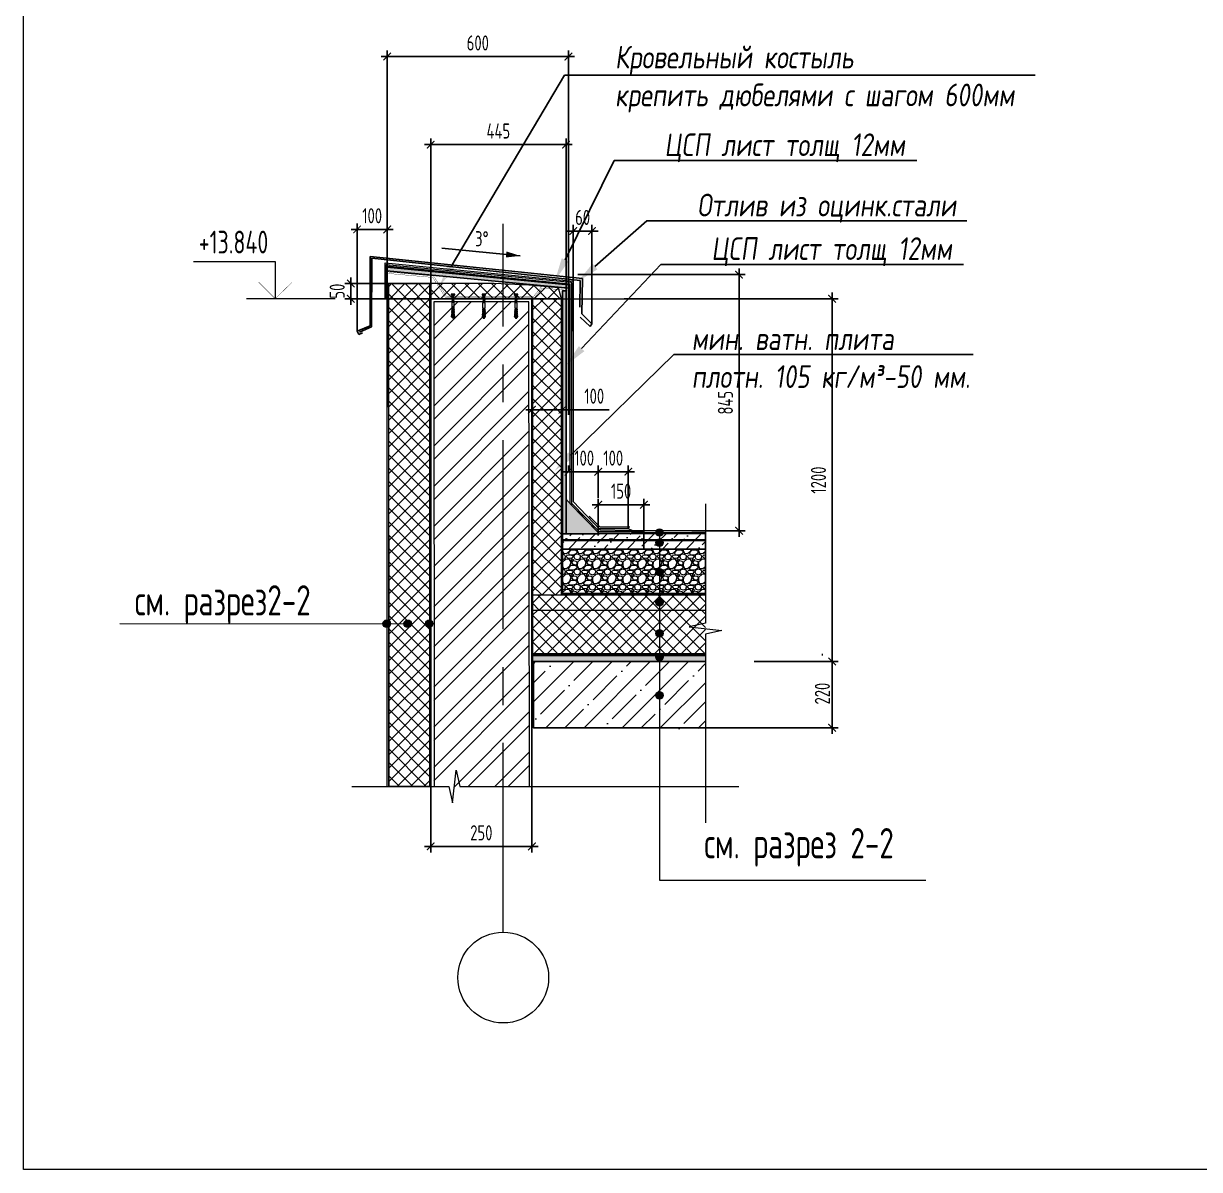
# Model space of a CAD drawing. Header units: millimetres. Extents: x -314343 to 682031, y 21428 to 98936.
# Drawn here: x 426322 to 430206, y 57636 to 61421 of the extents above; entities that cross this region are included whole.
import ezdxf
from ezdxf import colors
from ezdxf.entities.mleader import LeaderData, LeaderLine
from ezdxf.math import Vec2, Vec3

# ---------------------------------------------------------------- set-up
doc = ezdxf.new("R2010")
doc.units = ezdxf.units.MM
doc.header["$MEASUREMENT"] = 0
doc.header["$PDMODE"] = 3
doc.header["$PDSIZE"] = -4
doc.linetypes.add('CENTER', pattern=[2, 1.25, -0.25, 0.25, -0.25])
doc.linetypes.add('штриховая 50', pattern=[1, 0.5, -0.5])
doc.layers.get('0').update_dxf_attribs({"color": 250, "lineweight": 9})
doc.layers.get('Defpoints').update_dxf_attribs({"color": 6})
for name, color, linetype, lineweight in [('0.35', 30, 'Continuous', 30), ('_0', 250, 'Continuous', 9), ('_Выноска', 7, 'Continuous', 15), ('TN-ГИДРОИЗОЛЯЦИЯ БИТУМАЯ нижняя', 173, 'Continuous', 15), ('АР_Навесной фасад', 147, 'Continuous', 5), ('АР_Оси', 195, 'Continuous', 9), ('АР_Перегородки_кирпич_Штрих', 244, 'Continuous', 5), ('АР_Тонкие', 250, 'Continuous', 5), ('АР_Утеплитель', 250, 'Continuous', 9), ('Крепеж', 251, 'Continuous', 15), ('Маркировка потолков', 7, 'Continuous', 9)]:
    doc.layers.add(name, color=color, linetype=linetype, lineweight=lineweight)
doc.layers.add('PDF _0', color=7, linetype='Continuous')
doc.styles.add('ISOCPEUR', font='isocpeur.ttf', dxfattribs={"width": 0.7})
doc.styles.add('Архитект', font='isocpeur.ttf', dxfattribs={"width": 0.8, "oblique": 8})
doc.dimstyles.new('R_50', dxfattribs={"dimtxt": 140, "dimasz": 30, "dimexe": 20, "dimexo": 0, "dimgap": 20, "dimtad": 1, "dimdec": 0, "dimrnd": 5, "dimzin": 0, "dimdsep": 46, "dimtxsty": 'ISOCPEUR', "dimblk": 'ARCHTICK', "dimcen": 50, "dimdle": 20, "dimclrd": 256, "dimclre": 256, "dimclrt": 256, "dimadec": 0, "dimazin": 0, "dimtfac": 2, "dimtdec": 0, "dimtofl": 0, "dimtmove": 1, "dimatfit": 3, "dimfxl": 1, "dimtvp": 3, "dimtolj": 1, "dimtzin": 0, "dimarcsym": 0})
pattern_1 = [(37.50002035, (0, 0), (-0.125988085, 3.853647493), [0, -3.04, 0, -3.4, 0, -3.25]), (7.5000203, (0, 0), (3.539551406, 5.64429339), [0, -1.64, 0, -2.74, 0, -1.05]), (327.50002035, (-2.46, -9e-07), (6.22828372, 0.01132032), [0, -1, 0, -3.6, 0, -4.7]), (317.5000203, (-2.46, -9e-07), (6.012252586, 1.755353265), [0, -0.5, 0, -2.36, 0, -2.7])]

# ---------------------------------------------------------------- blocks, each defined once
blk = doc.blocks.new('*U294')
blk.add_lwpolyline([(0, -14.46), (0, -1), (2.25, -0.5), (-2.25, 0), (0, 0.5), (0, 39.26)])
blk = doc.blocks.new('*U252')
blk.add_lwpolyline([(0, -17.58), (0, -1), (2.25, -0.5), (-2.25, 0), (0, 0.5), (0, 26.72)])
blk = doc.blocks.new('_ArchTick')
at = {"color": 0, "linetype": 'ByBlock', "const_width": 0.15}
blk.add_lwpolyline([(-0.5, -0.5), (0.5, 0.5)], dxfattribs=at)
blk = doc.blocks.new('*D290')
at = {"layer": '_0', "lineweight": -2, "ltscale": 500, "transparency": 16777216}
for p, q in [((428734.9, 59314), (429012.2, 59314)), ((428992.2, 59334), (428992.2, 59075.2)), ((428548.1, 59095.2), (429012.2, 59095.2))]:
    blk.add_line(p, q, dxfattribs=at)
at = {"layer": 'Defpoints', "color": 0, "ltscale": 500, "transparency": 16777216}
for p in [(428734.9, 59314), (428548.1, 59095.2), (428992.2, 59095.2)]:
    blk.add_point(p, dxfattribs=at)
at = {"layer": '_0', "lineweight": -2, "ltscale": 500, "transparency": 16777216, "xscale": 25, "yscale": 25, "zscale": 25}
for p, rotation in [((428992.2, 59314), 90), ((428992.2, 59095.2), 270)]:
    blk.add_blockref('_ArchTick', p, dxfattribs=dict(at, rotation=rotation))
at = {"layer": '_0', "ltscale": 500, "transparency": 16777216, "insert": (428960.2, 59208), "char_height": 50, "attachment_point": 5, "rotation": 90, "style": 'ISOCPEUR'}
blk.add_mtext('\\A1;220', dxfattribs=at)
blk = doc.blocks.new('*D291')
at = {"layer": '_0', "lineweight": -2, "ltscale": 500, "transparency": 16777216}
for p, q in [((428152.9, 60591.7), (428704.9, 60591.7)), ((428684.9, 59725.6), (428684.9, 60611.7)), ((428528.7, 59745.6), (428704.9, 59745.6))]:
    blk.add_line(p, q, dxfattribs=at)
at = {"layer": 'Defpoints', "color": 0, "ltscale": 500, "transparency": 16777216}
for p in [(428152.9, 60591.7), (428684.9, 60591.7), (428528.7, 59745.6)]:
    blk.add_point(p, dxfattribs=at)
at = {"layer": '_0', "lineweight": -2, "ltscale": 500, "transparency": 16777216, "xscale": 25, "yscale": 25, "zscale": 25}
for p, rotation in [((428684.9, 60591.7), 90), ((428684.9, 59745.6), 270)]:
    blk.add_blockref('_ArchTick', p, dxfattribs=dict(at, rotation=rotation))
at = {"layer": '_0', "ltscale": 500, "transparency": 16777216, "insert": (428639.9, 60168.7), "char_height": 50, "attachment_point": 5, "rotation": 90, "style": 'ISOCPEUR'}
blk.add_mtext('\\A1;845', dxfattribs=at)
blk = doc.blocks.new('*D292')
at = {"layer": '_0', "lineweight": -2, "ltscale": 500, "transparency": 16777216}
for p, q in [((428000.9, 60075.5), (428000.9, 60165.3)), ((428101.4, 60068.3), (428101.4, 60165.3)), ((427980.9, 60145.3), (428121.4, 60145.3)), ((428256.4, 60145.3), (428101.4, 60145.3))]:
    blk.add_line(p, q, dxfattribs=at)
at = {"layer": 'Defpoints', "color": 0, "ltscale": 500, "transparency": 16777216}
for p in [(428101.4, 60145.3), (428000.9, 60075.5), (428101.4, 60068.3)]:
    blk.add_point(p, dxfattribs=at)
at = {"layer": '_0', "lineweight": -2, "ltscale": 500, "transparency": 16777216, "xscale": 25, "yscale": 25, "zscale": 25, "rotation": 180}
blk.add_blockref('_ArchTick', (428000.9, 60145.3), dxfattribs=at)
at = {"layer": '_0', "lineweight": -2, "ltscale": 500, "transparency": 16777216, "xscale": 25, "yscale": 25, "zscale": 25}
blk.add_blockref('_ArchTick', (428101.4, 60145.3), dxfattribs=at)
at = {"layer": '_0', "ltscale": 500, "transparency": 16777216, "insert": (428206.6, 60190.3), "char_height": 50, "attachment_point": 5, "style": 'ISOCPEUR'}
blk.add_mtext('\\A1;100', dxfattribs=at)
blk = doc.blocks.new('*D293')
at = {"layer": '_0', "lineweight": -2, "ltscale": 500, "transparency": 16777216}
for p, q in [((428992.2, 59294), (428992.2, 60532.1)), ((428305.6, 60512.1), (429012.2, 60512.1)), ((428886.8, 59314), (429012.2, 59314))]:
    blk.add_line(p, q, dxfattribs=at)
at = {"layer": 'Defpoints', "color": 0, "ltscale": 500, "transparency": 16777216}
for p in [(428305.6, 60512.1), (428992.2, 60512.1), (428886.8, 59314)]:
    blk.add_point(p, dxfattribs=at)
at = {"layer": '_0', "lineweight": -2, "ltscale": 500, "transparency": 16777216, "xscale": 25, "yscale": 25, "zscale": 25}
for p, rotation in [((428992.2, 60512.1), 90), ((428992.2, 59314), 270)]:
    blk.add_blockref('_ArchTick', p, dxfattribs=dict(at, rotation=rotation))
at = {"layer": '_0', "ltscale": 500, "transparency": 16777216, "insert": (428947.2, 59913.1), "char_height": 50, "attachment_point": 5, "rotation": 90, "style": 'ISOCPEUR'}
blk.add_mtext('\\A1;1200', dxfattribs=at)
blk = doc.blocks.new('*D295')
at = {"layer": '_0', "lineweight": -2, "ltscale": 500, "transparency": 16777216}
for p, q in [((427666.4, 58900.1), (427666.4, 58683.3)), ((428000.9, 58900.1), (428000.9, 58683.3)), ((428020.9, 58703.3), (427646.4, 58703.3))]:
    blk.add_line(p, q, dxfattribs=at)
at = {"layer": 'Defpoints', "color": 0, "ltscale": 500, "transparency": 16777216}
for p in [(427666.4, 58900.1), (428000.9, 58900.1), (427666.4, 58703.3)]:
    blk.add_point(p, dxfattribs=at)
at = {"layer": '_0', "lineweight": -2, "ltscale": 500, "transparency": 16777216, "xscale": 25, "yscale": 25, "zscale": 25, "rotation": 180}
blk.add_blockref('_ArchTick', (427666.4, 58703.3), dxfattribs=at)
at = {"layer": '_0', "lineweight": -2, "ltscale": 500, "transparency": 16777216, "xscale": 25, "yscale": 25, "zscale": 25}
blk.add_blockref('_ArchTick', (428000.9, 58703.3), dxfattribs=at)
at = {"layer": '_0', "ltscale": 500, "transparency": 16777216, "insert": (427833.7, 58748.3), "char_height": 50, "attachment_point": 5, "style": 'ISOCPEUR'}
blk.add_mtext('\\A1;250  ', dxfattribs=at)
blk = doc.blocks.new('Дюбель')
at = {"layer": 'Крепеж'}
for points in [[(-48.1, 2.8), (-49, 2.8), (-50.4, 2.1), (-50.4, -2.1), (-49, -2.8), (-48.1, -2.8)], [(-17.5, 4.2), (-18.3, 2.8), (-21.1, 3), (-21, 4.4), (-23.1, 4.5), (-23.9, 3.1), (-26.7, 3.3), (-26.6, 4.7), (-28.7, 4.8), (-29.5, 3.4), (-32.3, 3.6), (-32.2, 5), (-34.3, 5.1), (-35, 3.7), (-37.8, 3.9), (-37.8, 5.3), (-39.9, 5.4), (-40.6, 4), (-43.4, 4.2), (-43.4, 5.6), (-45.5, 5.7), (-48, 4.4), (-48.1, 1.6), (-17.6, 0), (-48.1, -1.6), (-48, -4.4), (-45.5, -5.7), (-43.4, -5.6), (-43.4, -4.2), (-40.6, -4), (-39.9, -5.4), (-37.8, -5.3), (-37.8, -3.9), (-35, -3.7), (-34.3, -5.1), (-32.2, -5), (-32.3, -3.6), (-29.5, -3.4), (-28.7, -4.8), (-26.6, -4.7), (-26.7, -3.3), (-23.9, -3.1), (-23.1, -4.5), (-21, -4.4), (-21.1, -3), (-18.3, -2.8), (-17.5, -4.2)], [(0, -4.2), (0, 4.2), (-17.5, 4.2), (-17.5, -4.2), (0, -4.2)]]:
    blk.add_lwpolyline(points, dxfattribs=at)
blk = doc.blocks.new('A$C2a593a76')
at = {"layer": 'Крепеж'}
blk.add_lwpolyline([(8.5, 50.4), (8.5, 74.5), (10.5, 75.3, 0.300062), (11.4, 76.7), (11.4, 78.3), (6.4, 78.3), (6.4, 76.3), (5, 76.3), (5, 78.3), (0, 78.3), (0, 76.7, 0.300062), (0.9, 75.3), (2.9, 74.5), (2.9, 50.4)], format="xyb", dxfattribs=at)
for points in [[(2.9, 56.5), (9.6, 59.3), (8.5, 60.7), (1.8, 57.9)], [(2.9, 53.8), (9.6, 56.6), (8.5, 58), (1.8, 55.2)], [(2.9, 51.1), (9.6, 53.9), (8.5, 55.3), (1.8, 52.5)]]:
    blk.add_lwpolyline(points, close=True, dxfattribs=at)
blk.add_lwpolyline([(7.6, 50.4), (9.6, 51.2), (8.5, 52.6), (3.1, 50.4)], dxfattribs=at)
at = {"layer": 'Крепеж', "rotation": 90}
blk.add_blockref('Дюбель', (5.7, 50.4), dxfattribs=at)
blk = doc.blocks.new('*D297')
at = {"layer": '_0', "lineweight": -2, "ltscale": 500, "transparency": 16777216}
for p, q in [((428101.4, 59940.8), (428239.8, 59940.8)), ((428121.4, 59940.8), (428121.4, 59960.8)), ((428219.8, 59863.8), (428219.8, 59960.8))]:
    blk.add_line(p, q, dxfattribs=at)
at = {"layer": 'Defpoints', "color": 0, "ltscale": 500, "transparency": 16777216}
for p in [(428121.4, 59940.8), (428219.8, 59940.8), (428219.8, 59863.8)]:
    blk.add_point(p, dxfattribs=at)
at = {"layer": '_0', "lineweight": -2, "ltscale": 500, "transparency": 16777216, "xscale": 25, "yscale": 25, "zscale": 25, "rotation": 180}
blk.add_blockref('_ArchTick', (428121.4, 59940.8), dxfattribs=at)
at = {"layer": '_0', "lineweight": -2, "ltscale": 500, "transparency": 16777216, "xscale": 25, "yscale": 25, "zscale": 25}
blk.add_blockref('_ArchTick', (428219.8, 59940.8), dxfattribs=at)
at = {"layer": '_0', "ltscale": 500, "transparency": 16777216, "insert": (428173.4, 59985.8), "char_height": 50, "attachment_point": 5, "style": 'ISOCPEUR'}
blk.add_mtext('\\A1;100', dxfattribs=at)
blk = doc.blocks.new('*D298')
at = {"layer": '_0', "lineweight": -2, "ltscale": 500, "transparency": 16777216}
for p, q in [((428199.8, 59940.8), (428339.1, 59940.8)), ((428219.8, 59855), (428219.8, 59960.8)), ((428319.1, 59753.2), (428319.1, 59960.8))]:
    blk.add_line(p, q, dxfattribs=at)
at = {"layer": 'Defpoints', "color": 0, "ltscale": 500, "transparency": 16777216}
for p in [(428319.1, 59940.8), (428219.8, 59855), (428319.1, 59753.2)]:
    blk.add_point(p, dxfattribs=at)
at = {"layer": '_0', "lineweight": -2, "ltscale": 500, "transparency": 16777216, "xscale": 25, "yscale": 25, "zscale": 25, "rotation": 180}
blk.add_blockref('_ArchTick', (428219.8, 59940.8), dxfattribs=at)
at = {"layer": '_0', "lineweight": -2, "ltscale": 500, "transparency": 16777216, "xscale": 25, "yscale": 25, "zscale": 25}
blk.add_blockref('_ArchTick', (428319.1, 59940.8), dxfattribs=at)
at = {"layer": '_0', "ltscale": 500, "transparency": 16777216, "insert": (428269.4, 59985.8), "char_height": 50, "attachment_point": 5, "style": 'ISOCPEUR'}
blk.add_mtext('\\A1;100', dxfattribs=at)
blk = doc.blocks.new('*D299')
at = {"layer": '_0', "lineweight": -2, "ltscale": 500, "transparency": 16777216}
for p, q in [((428200.1, 59831.6), (428390.6, 59831.6)), ((428220.1, 59730.2), (428220.1, 59851.6)), ((428370.6, 59682.5), (428370.6, 59851.6))]:
    blk.add_line(p, q, dxfattribs=at)
at = {"layer": 'Defpoints', "color": 0, "ltscale": 500, "transparency": 16777216}
for p in [(428370.6, 59831.6), (428220.1, 59730.2), (428370.6, 59682.5)]:
    blk.add_point(p, dxfattribs=at)
at = {"layer": '_0', "lineweight": -2, "ltscale": 500, "transparency": 16777216, "xscale": 25, "yscale": 25, "zscale": 25, "rotation": 180}
blk.add_blockref('_ArchTick', (428220.1, 59831.6), dxfattribs=at)
at = {"layer": '_0', "lineweight": -2, "ltscale": 500, "transparency": 16777216, "xscale": 25, "yscale": 25, "zscale": 25}
blk.add_blockref('_ArchTick', (428370.6, 59831.6), dxfattribs=at)
at = {"layer": '_0', "ltscale": 500, "transparency": 16777216, "insert": (428295.4, 59876.6), "char_height": 50, "attachment_point": 5, "style": 'ISOCPEUR'}
blk.add_mtext('\\A1;150', dxfattribs=at)
blk = doc.blocks.new('*D310')
at = {"layer": '_0', "lineweight": -2, "ltscale": 500, "transparency": 16777216}
for p, q in [((427522.8, 60154.3), (427522.8, 61331.7)), ((428121.4, 60128.2), (428121.4, 61331.7)), ((427502.8, 61311.7), (428141.4, 61311.7))]:
    blk.add_line(p, q, dxfattribs=at)
at = {"layer": 'Defpoints', "color": 0, "ltscale": 500, "transparency": 16777216}
for p in [(428121.4, 61311.7), (427522.8, 60154.3), (428121.4, 60128.2)]:
    blk.add_point(p, dxfattribs=at)
at = {"layer": '_0', "lineweight": -2, "ltscale": 500, "transparency": 16777216, "xscale": 25, "yscale": 25, "zscale": 25, "rotation": 180}
blk.add_blockref('_ArchTick', (427522.8, 61311.7), dxfattribs=at)
at = {"layer": '_0', "lineweight": -2, "ltscale": 500, "transparency": 16777216, "xscale": 25, "yscale": 25, "zscale": 25}
blk.add_blockref('_ArchTick', (428121.4, 61311.7), dxfattribs=at)
at = {"layer": '_0', "ltscale": 500, "transparency": 16777216, "insert": (427822.1, 61356.7), "char_height": 50, "attachment_point": 5, "style": 'ISOCPEUR'}
blk.add_mtext('\\A1;600', dxfattribs=at)
blk = doc.blocks.new('*D311')
at = {"layer": '_0', "lineweight": -2, "ltscale": 500, "transparency": 16777216}
for p, q in [((427646.4, 61021), (428133.4, 61021)), ((427666.4, 60512.1), (427666.4, 61041)), ((428113.4, 60537.9), (428113.4, 61041))]:
    blk.add_line(p, q, dxfattribs=at)
at = {"layer": 'Defpoints', "color": 0, "ltscale": 500, "transparency": 16777216}
for p in [(428113.4, 61021), (428113.4, 60537.9), (427666.4, 60512.1)]:
    blk.add_point(p, dxfattribs=at)
at = {"layer": '_0', "lineweight": -2, "ltscale": 500, "transparency": 16777216, "xscale": 25, "yscale": 25, "zscale": 25, "rotation": 180}
blk.add_blockref('_ArchTick', (427666.4, 61021), dxfattribs=at)
at = {"layer": '_0', "lineweight": -2, "ltscale": 500, "transparency": 16777216, "xscale": 25, "yscale": 25, "zscale": 25}
blk.add_blockref('_ArchTick', (428113.4, 61021), dxfattribs=at)
at = {"layer": '_0', "ltscale": 500, "transparency": 16777216, "insert": (427889.9, 61066), "char_height": 50, "attachment_point": 5, "style": 'ISOCPEUR'}
blk.add_mtext('\\A1;445', dxfattribs=at)
blk = doc.blocks.new('*D314')
at = {"layer": '_0', "lineweight": -2, "ltscale": 500, "transparency": 16777216}
for p, q in [((427669.9, 60562.1), (427382.6, 60562.1)), ((427402.6, 60582.1), (427402.6, 60492.1)), ((427666.4, 60512.1), (427382.6, 60512.1))]:
    blk.add_line(p, q, dxfattribs=at)
at = {"layer": 'Defpoints', "color": 0, "ltscale": 500, "transparency": 16777216}
for p in [(427669.9, 60562.1), (427402.6, 60512.1), (427666.4, 60512.1)]:
    blk.add_point(p, dxfattribs=at)
at = {"layer": '_0', "lineweight": -2, "ltscale": 500, "transparency": 16777216, "xscale": 25, "yscale": 25, "zscale": 25}
for p, rotation in [((427402.6, 60562.1), 90), ((427402.6, 60512.1), 270)]:
    blk.add_blockref('_ArchTick', p, dxfattribs=dict(at, rotation=rotation))
at = {"layer": '_0', "ltscale": 500, "transparency": 16777216, "insert": (427357.6, 60537.1), "char_height": 50, "attachment_point": 5, "rotation": 90, "style": 'ISOCPEUR'}
blk.add_mtext('\\A1;50', dxfattribs=at)
blk = doc.blocks.new('*D359')
at = {"layer": '_0', "lineweight": -2, "ltscale": 500, "transparency": 16777216}
for p, q in [((427423.4, 60404.5), (427423.4, 60761)), ((427522.8, 60483.2), (427522.8, 60761)), ((427403.4, 60741), (427542.8, 60741))]:
    blk.add_line(p, q, dxfattribs=at)
at = {"layer": 'Defpoints', "color": 0, "ltscale": 500, "transparency": 16777216}
for p in [(427522.8, 60741), (427522.8, 60483.2), (427423.4, 60404.5)]:
    blk.add_point(p, dxfattribs=at)
at = {"layer": '_0', "lineweight": -2, "ltscale": 500, "transparency": 16777216, "xscale": 25, "yscale": 25, "zscale": 25, "rotation": 180}
blk.add_blockref('_ArchTick', (427423.4, 60741), dxfattribs=at)
at = {"layer": '_0', "lineweight": -2, "ltscale": 500, "transparency": 16777216, "xscale": 25, "yscale": 25, "zscale": 25}
blk.add_blockref('_ArchTick', (427522.8, 60741), dxfattribs=at)
at = {"layer": '_0', "ltscale": 500, "transparency": 16777216, "insert": (427473.1, 60786), "char_height": 50, "attachment_point": 5, "style": 'ISOCPEUR'}
blk.add_mtext('\\A1;100', dxfattribs=at)
blk = doc.blocks.new('*D360')
at = {"layer": '_0', "lineweight": -2, "ltscale": 500, "transparency": 16777216}
for p, q in [((428137.5, 60404.5), (428137.5, 60755.6)), ((428199.2, 60429.4), (428199.2, 60755.6)), ((428117.5, 60735.6), (428219.2, 60735.6))]:
    blk.add_line(p, q, dxfattribs=at)
at = {"layer": 'Defpoints', "color": 0, "ltscale": 500, "transparency": 16777216}
for p in [(428199.2, 60735.6), (428137.5, 60404.5), (428199.2, 60429.4)]:
    blk.add_point(p, dxfattribs=at)
at = {"layer": '_0', "lineweight": -2, "ltscale": 500, "transparency": 16777216, "xscale": 25, "yscale": 25, "zscale": 25, "rotation": 180}
blk.add_blockref('_ArchTick', (428137.5, 60735.6), dxfattribs=at)
at = {"layer": '_0', "lineweight": -2, "ltscale": 500, "transparency": 16777216, "xscale": 25, "yscale": 25, "zscale": 25}
blk.add_blockref('_ArchTick', (428199.2, 60735.6), dxfattribs=at)
at = {"layer": '_0', "ltscale": 500, "transparency": 16777216, "insert": (428168.3, 60780.6), "char_height": 50, "attachment_point": 5, "style": 'ISOCPEUR'}
blk.add_mtext('\\A1;60', dxfattribs=at)

msp = doc.modelspace()

# ---------------------------------------------------------------- hatches: boundary and pattern name
at = {"lineweight": 9, "transparency": 33554559}
h = msp.add_hatch(dxfattribs=at)
h.set_pattern_fill('AR-SAND', color=256, scale=2, angle=83.526)
h.set_pattern_definition([(121.0260016, (0, 0), (-3.843278608, 0.30932433), [0, -3.04, 0, -3.4, 0, -3.25]), (91.0260016, (0, 0), (-5.209206386, 4.15338908), [0, -1.64, 0, -2.74, 0, -1.05]), (51.0260016, (-0.2774, -2.4443), (0.691007417, 6.18984289), [0, -1, 0, -3.6, 0, -4.7]), (41.0260016, (-0.2774, -2.4443), (-1.066262066, 6.17183372), [0, -0.5, 0, -2.36, 0, -2.7])])
h.paths.add_polyline_path([(427522.8, 60616.3), (427521.7, 60604.6), (428121.3, 60546.6), (428122.4, 60558.4)])
h = msp.add_hatch(dxfattribs=at)
h.set_pattern_fill('AR-SAND', color=256, scale=2)
h.set_pattern_definition(pattern_1)
h.paths.add_polyline_path([(428113.4, 60537.5), (428101.4, 60537.5), (428101.4, 59735.5), (428113.4, 59735.6)])
h = msp.add_hatch(dxfattribs=at)
h.set_pattern_fill('AR-SAND', color=256, scale=2)
h.set_pattern_definition(pattern_1)
h.paths.add_polyline_path([(428117.6, 59851.4), (428113.4, 59851.4), (428113.4, 59735.5), (428224.3, 59735.6), (428126.4, 59836.3)])
h = msp.add_hatch(dxfattribs=at)
h.set_pattern_fill('ANSI36', color=256, scale=8.657649)
h.set_pattern_definition([(45, (426944.68, 59208.603), (14.5777, 53.4517), [68.7201, -13.744, 0, -13.744])])
h.paths.add_polyline_path([(428574.1, 59735.8), (428101.4, 59735.5), (428101.4, 59685.5), (428574.1, 59685.5)])
h = msp.add_hatch(dxfattribs=at)
h.set_pattern_fill('GRAVEL', color=256, scale=50)
h.set_pattern_definition([(228.0127875, (-4113.7482, -4940.238), (-400, -450), [6.7268, -665.9544024]), (184.9697407, (-4118.2482, -4945.2379), (600, 50), [11.5434, -1142.796238]), (132.5104471, (-4129.7482, -4946.238), (500, -550), [8.1394, -805.80163]), (267.273689, (-4149.2482, -4958.7379), (50, 1000), [10.5119, -1040.677902]), (292.8336542, (-4149.7482, -4969.2379), (-250, 600), [10.30775, -1020.4686564]), (357.273689, (-4145.7482, -4978.7379), (-1000, 50), [10.5119, -1040.677902]), (37.69424047, (-4135.2482, -4979.2379), (-650, -500), [13.90145, -1376.2424274]), (72.25532837, (-4124.2482, -4970.7379), (350, 1100), [13.1244, -1299.316075]), (121.4295656, (-4120.2482, -4958.2379), (-400, 650), [10.5475, -1044.2036555]), (175.2363583, (-4125.748, -4949.238), (550, -50), [12.0416, -590.038129]), (222.3974378, (-4137.7482, -4948.2379), (-600, -550), [15.5724, -1541.66875]), (138.8140748, (-4099.748, -4959.238), (-350, 300), [5.31505, -526.1922406]), (171.4692344, (-4103.7482, -4955.7379), (650, -100), [10.11185, -1001.075571]), (225, (-4113.748, -4954.238), (-6e-15, -50), [7.07105, -63.639628]), (203.1985905, (-4117.248, -4948.238), (250, 100), [3.8079, -376.9807553]), (291.8014095, (-4120.748, -4949.738), (-50, 150), [5.38515, -263.8730904]), (30.9637565, (-4118.748, -4954.738), (150, 100), [8.74645, -282.801145]), (161.565051, (-4111.248, -4950.238), (100, -50), [6.32455, -151.789333]), (16.3895403, (-4149.7482, -4949.7379), (500, 150), [8.86, -877.1422573]), (70.3461759, (-4141.2482, -4947.238), (-200, -550), [7.43305, -735.8703874]), (293.1985905, (-4111.248, -4940.238), (-100, 250), [7.61575, -373.1729053]), (343.6104597, (-4108.2482, -4947.2379), (-500, 150), [8.86, -877.1422573]), (339.4439548, (-4149.748, -4980.738), (-250, 100), [8.544, -418.656187]), (294.7751406, (-4141.7482, -4983.738), (-250, 550), [7.1589, -708.732153]), (66.8014095, (-4110.748, -4990.238), (100, 250), [7.61575, -373.1729053]), (17.3540246, (-4107.7482, -4983.238), (-650, -200), [8.38155, -829.7711807]), (69.4439548, (-4135.248, -4990.238), (-100, -250), [4.272, -422.928187]), (101.3099325, (-4113.748, -4990.238), (-50, 200), [2.5495, -252.4014757]), (165.9637565, (-4114.248, -4987.738), (150, -50), [10.30775, -195.847531]), (186.00900596, (-4124.2482, -4985.2379), (500, 50), [9.5525, -945.696159]), (303.6900675, (-4118.748, -4959.238), (-50, 100), [7.2111, -173.066464]), (353.1572266, (-4114.7482, -4965.2379), (850, -100), [12.5897, -1246.378131]), (60.9453959, (-4102.248, -4966.738), (-200, -350), [5.1478, -509.633707]), (90, (-4099.75, -4962.24), (-50, 50), [3, -47]), (120.2564372, (-4125.2482, -4983.738), (200, -350), [6.9462, -687.6759995]), (48.0127875, (-4128.7482, -4977.738), (400, 450), [13.4536, -659.2276024]), (0, (-4119.75, -4967.74), (50, 50), [13, -37]), (325.3048465, (-4106.7482, -4967.738), (500, -350), [7.9057, -782.663715]), (254.0546041, (-4100.248, -4972.238), (-50, -200), [7.2801, -356.7253945]), (207.64597536, (-4102.2482, -4979.2379), (-950, -500), [11.85325, -1173.473709]), (175.42607874, (-4112.7482, -4984.7379), (-650, 50), [12.53995, -1241.4536704])])
h.paths.add_polyline_path([(428574.1, 59685.5), (428101.4, 59685.5), (428101.4, 59534), (428574.1, 59534)])
h = msp.add_hatch(dxfattribs=at)
h.set_pattern_fill('AR-SAND', color=256, scale=5)
h.set_pattern_definition([(37.5000203, (-4149.748, -4990.238), (-0.31497021, 9.63411873), [0, -7.6, 0, -8.5, 0, -8.125]), (7.5000203, (-4149.748, -4990.238), (8.8488785, 14.11073347), [0, -4.1, 0, -6.85, 0, -2.625]), (327.5000203, (-4155.898, -4990.238), (15.5707093, 0.0283008), [0, -2.5, 0, -9, 0, -11.75]), (317.5000203, (-4155.898, -4990.238), (15.03063146, 4.38838316), [0, -1.25, 0, -5.9, 0, -6.75])])
h.paths.add_polyline_path([(428574.1, 59334), (428003, 59334), (428003, 59314), (428574.1, 59314)])
at = {"layer": '_Выноска'}
h = msp.add_hatch(color=256, dxfattribs=at)
edge = h.paths.add_edge_path()
edge.add_arc((428422.2, 59740.1), 12.4, 0, 360)
h = msp.add_hatch(color=256, dxfattribs=at)
edge = h.paths.add_edge_path()
edge.add_arc((428422.2, 59740.1), 12.4, 0, 360)
h = msp.add_hatch(color=256, dxfattribs=at)
edge = h.paths.add_edge_path()
edge.add_arc((428422.2, 59706.4), 12.4, 0, 360)
h = msp.add_hatch(color=256, dxfattribs=at)
edge = h.paths.add_edge_path()
edge.add_arc((428422.2, 59706.4), 12.4, 0, 360)
h = msp.add_hatch(color=256, dxfattribs=at)
edge = h.paths.add_edge_path()
edge.add_arc((428422.2, 59609), 12.4, 0, 360)
h = msp.add_hatch(color=256, dxfattribs=at)
edge = h.paths.add_edge_path()
edge.add_arc((428422.2, 59609), 12.4, 0, 360)
h = msp.add_hatch(color=256, dxfattribs=at)
edge = h.paths.add_edge_path()
edge.add_arc((428422.2, 59509.4), 12.4, 0, 360)
h = msp.add_hatch(color=256, dxfattribs=at)
edge = h.paths.add_edge_path()
edge.add_arc((428422.2, 59509.4), 12.4, 0, 360)
h = msp.add_hatch(color=256, dxfattribs=at)
edge = h.paths.add_edge_path()
edge.add_arc((427521.3, 59438.6), 12.4, 0, 360)
h = msp.add_hatch(color=256, dxfattribs=at)
edge = h.paths.add_edge_path()
edge.add_arc((427521.3, 59438.6), 12.4, 0, 360)
h = msp.add_hatch(color=256, dxfattribs=at)
edge = h.paths.add_edge_path()
edge.add_arc((427590.5, 59438.6), 12.4, 0, 360)
h = msp.add_hatch(color=256, dxfattribs=at)
edge = h.paths.add_edge_path()
edge.add_arc((427661.3, 59438.6), 12.4, 0, 360)
h = msp.add_hatch(color=256, dxfattribs=at)
edge = h.paths.add_edge_path()
edge.add_arc((428422.2, 59407.1), 12.4, 0, 360)
h = msp.add_hatch(color=256, dxfattribs=at)
edge = h.paths.add_edge_path()
edge.add_arc((428422.2, 59407.1), 12.4, 0, 360)
h = msp.add_hatch(color=256, dxfattribs=at)
edge = h.paths.add_edge_path()
edge.add_arc((428422.2, 59328.6), 12.4, 0, 360)
h = msp.add_hatch(color=256, dxfattribs=at)
edge = h.paths.add_edge_path()
edge.add_arc((428422.2, 59328.6), 12.4, 0, 360)
h = msp.add_hatch(color=256, dxfattribs=at)
edge = h.paths.add_edge_path()
edge.add_arc((428422.2, 59202), 12.4, 0, 360)
h = msp.add_hatch(color=256, dxfattribs=at)
edge = h.paths.add_edge_path()
edge.add_arc((428422.2, 59202), 12.4, 0, 360)
at = {"layer": 'АР_Перегородки_кирпич_Штрих', "ltscale": 100}
h = msp.add_hatch(dxfattribs=at)
h.set_pattern_fill('ANSI32', color=256, scale=250)
h.paths.add_polyline_path([(427990.9, 60502.1), (427676.4, 60502.1), (427676.4, 58900.1), (427990.9, 58900.1)])
at = {"layer": 'АР_Утеплитель', "lineweight": 9, "ltscale": 500}
h = msp.add_hatch(dxfattribs=at)
h.set_pattern_fill('ANSI37', color=251, scale=250, angle=-90)
h.set_pattern_definition([(315, (-3621.097, -6612.837), (22.097087, 22.097087), []), (45, (-3621.097, -6612.837), (-22.097087, 22.097087), [])])
h.paths.add_polyline_path([(427527.8, 60562.1), (427662.8, 60562.1), (427662.8, 58901.1), (427528.9, 58901.1)])
h = msp.add_hatch(dxfattribs=at)
h.set_pattern_fill('ANSI37', color=251, scale=250)
h.set_pattern_definition([(45, (494784.712, -370603.31), (-22.097087, 22.097087), []), (135, (494784.712, -370603.31), (-22.097087, -22.097087), [])])
h.paths.add_polyline_path([(427666.4, 60512.1), (427666.4, 60562.1), (427873.4, 60562.1), (427990.7, 60556.7), (428088.5, 60548.1), (428098.4, 60512.1)])
h = msp.add_hatch(dxfattribs=at)
h.set_pattern_fill('ANSI37', color=251, scale=250, angle=-90)
h.set_pattern_definition([(315, (-4052.752, -4990.238), (22.097087, 22.097087), []), (45, (-4052.752, -4990.238), (-22.097087, 22.097087), [])])
h.paths.add_polyline_path([(428098.4, 60512.1), (428003, 60512.1), (428003, 59534), (428098.4, 59534)])
h = msp.add_hatch(dxfattribs=at)
h.set_pattern_fill('ANSI37', color=251, scale=250, angle=-90)
h.set_pattern_definition([(315, (-4172.08, -4840.238), (22.097087, 22.097087), []), (45, (-4172.08, -4840.238), (-22.097087, 22.097087), [])])
h.paths.add_polyline_path([(428574.1, 59484), (428574.1, 59534), (428003, 59534), (428003, 59484)])
h = msp.add_hatch(dxfattribs=at)
h.set_pattern_fill('ANSI37', color=251, scale=250, angle=-90)
h.set_pattern_definition([(315, (-4149.748, -4990.238), (22.097087, 22.097087), []), (45, (-4149.748, -4990.238), (-22.097087, 22.097087), [])])
h.paths.add_polyline_path([(428574.1, 59336.7), (428574.1, 59484), (428003, 59484), (428003, 59336.7)])
at = {"layer": 'Маркировка потолков', "lineweight": 9, "ltscale": 5000, "transparency": 33554610}
h = msp.add_hatch(dxfattribs=at)
h.set_pattern_fill('ANSI35', color=256, scale=356.9777)
h.set_pattern_definition([(45, (-4195.13, -4990.24), (-63.105338, 63.105338), []), (45, (-4132.02, -4990.24), (-63.105338, 63.105338), [111.555531, -22.311106, 0, -22.311106])])
h.paths.add_polyline_path([(428574.1, 59092.7), (428574.1, 59314), (428006, 59313.8), (428006, 59095.1)])

# ---------------------------------------------------------------- linework, layer by layer
at = {"lineweight": 20}
for points in [[(428574.1, 59735.8), (428101.4, 59735.5), (428101.4, 59685.5), (428574.1, 59685.5)], [(428574.1, 59685.5), (428101.4, 59685.5), (428101.4, 59534), (428574.1, 59534)]]:
    msp.add_lwpolyline(points, close=True, dxfattribs=at)
at = {"lineweight": 25}
msp.add_lwpolyline([(428101.4, 59713.3), (428574.1, 59713.3), (428574.1, 59716.3), (428101.4, 59716.3)], close=True, dxfattribs=at)
at = {"lineweight": 30}
for centre in [(428113.8, 59717.8), (428259.1, 59717.8), (428264.8, 59717.8), (428364.7, 59717.8), (428464.5, 59717.8)]:
    msp.add_circle(centre, 1.5, dxfattribs=at)
at = {"layer": '0.35', "color": 18, "ltscale": 200, "true_color": 0x000000}
msp.add_lwpolyline([(428574.1, 59314), (428006.2, 59314), (428005.9, 59095.2), (428574.1, 59095.2)], dxfattribs=at)
at = {"layer": '_0', "color": 7, "lineweight": 30, "ltscale": 500}
for p, q in [((427466.7, 60422.9), (427466.7, 60651.3)), ((427466.7, 60651.3), (428167.9, 60578.8)), ((428167.9, 60578.8), (428166.1, 60461.9)), ((428193.7, 60420.2), (428160.2, 60451.1)), ((428166.1, 60461.9), (428199.2, 60429.4)), ((427423.4, 60404.5), (427466.7, 60422.9)), ((427429, 60393.8), (427423.4, 60404.5)), ((427441.7, 60399.1), (427429, 60393.8)), ((428199.2, 60429.4), (428193.7, 60420.2))]:
    msp.add_line(p, q, dxfattribs=at)
at = {"layer": '_0', "color": 8, "lineweight": 30, "ltscale": 500}
for p, q in [((427471.4, 60419), (427471.8, 60645.5)), ((427471.8, 60645.5), (428160.3, 60572.8)), ((428160.3, 60572.8), (428158.9, 60483.9)), ((427430.9, 60401.6), (427471.4, 60419))]:
    msp.add_line(p, q, dxfattribs=at)
at = {"layer": '_0', "color": 5, "ltscale": 500}
msp.add_line((427521.7, 60604.6), (427522.9, 60616.5), dxfattribs=at)
at = {"layer": '_0', "color": 251, "ltscale": 500}
for p, q in [((427522.8, 58900.1), (427522.8, 60512.1)), ((427527.8, 58900.1), (427527.8, 60512.1))]:
    msp.add_line(p, q, dxfattribs=at)
at = {"layer": '_0', "color": 7, "ltscale": 500}
for p, q in [((427989.1, 60512.1), (428385.6, 60512.1)), ((428003, 60512.1), (428003, 59314)), ((428101.4, 60512.1), (428101.4, 59534)), ((428000.9, 59534), (428574.1, 59534)), ((428003, 59484), (428574.1, 59484)), ((428101.4, 59334), (428574.1, 59334))]:
    msp.add_line(p, q, dxfattribs=at)
at = {"layer": '_0', "color": 1, "ltscale": 500}
msp.add_line((428101.4, 59685.5), (428574.1, 59685.5), dxfattribs=at)
at = {"layer": '_0', "color": 5, "ltscale": 500}
msp.add_lwpolyline([(426321.6, 62614.2), (433303, 62614.2), (433303, 57636.5), (426321.6, 57636.5)], close=True, dxfattribs=at)
at = {"layer": '_0', "color": 1, "ltscale": 500}
for points in [[(427515.6, 60511.4), (427516.4, 60630.9), (428136.5, 60569.8), (428137.5, 60568.5), (428137.5, 60410.2)], [(427519.1, 60510.2), (427519.2, 60625.4), (428129, 60566.6), (428131.4, 60563.3), (428131.4, 60410.2)], [(427521.3, 60620.8), (428126.4, 60561.8), (428126.4, 60410.2)], [(428126.4, 60414.4), (428126.4, 59836.3), (428222, 59738.4), (428323.9, 59738.4)], [(428131.4, 60414.4), (428131.4, 59837.1), (428223.2, 59743.9), (428323.9, 59743.9), (428332.8, 59740.1), (428574.1, 59740.1)], [(428137.5, 60414.4), (428137.5, 59841.9), (428225.8, 59749.2), (428323.9, 59746.7), (428333.4, 59742.7), (428370.6, 59742.7)], [(428190.1, 59793.8), (428224.7, 59758.8), (428323.9, 59759.1)], [(428223.3, 59752.9), (428319.1, 59752.9), (428333.2, 59746.3), (428574.1, 59746.3)]]:
    msp.add_lwpolyline(points, dxfattribs=at)
at = {"layer": '_0', "color": 7, "ltscale": 500}
msp.add_lwpolyline([(427915.9, 60658.2, 20, 0, 0), (427962.2, 60653.7, 0, 0, 0)], format="xyseb", dxfattribs=at)
at = {"layer": '_0', "color": 7, "lineweight": 25, "ltscale": 500, "const_width": 1}
msp.add_lwpolyline([(427521.5, 60518.7), (427521.5, 60600.9), (427676.2, 60587.2), (427718.2, 60520.7), (428007.1, 60520.7), (428033.8, 60553.1), (428121.3, 60545.1), (428120.6, 60539.5), (428035.3, 60547.5), (428009.5, 60515.7), (427715.5, 60515.7), (427673.3, 60582.4), (427526.5, 60595.4), (427526.5, 60518.7), (427521.5, 60518.7)], dxfattribs=at)
at = {"layer": '_0', "color": 7, "lineweight": 30, "ltscale": 500}
msp.add_lwpolyline([(427521.7, 60604.6), (428121.3, 60546.6), (428122.4, 60558.4), (427522.8, 60616.3)], close=True, dxfattribs=at)
at = {"layer": '_0', "color": 7}
for points in [[(427527.9, 60562.1), (427662.8, 60562.1), (427662.8, 58901.1), (427528.9, 58901.1)], [(427666.4, 60512.1), (427876.2, 60512.1), (428098.4, 60512.1), (428088.5, 60548.1), (427990.7, 60556.7), (427876.2, 60562.1), (427666.4, 60562.1)]]:
    msp.add_lwpolyline(points, close=True, dxfattribs=at)
at = {"layer": '_0', "color": 7, "lineweight": 30}
msp.add_lwpolyline([(428113.4, 60537.9), (428101.4, 60537.9), (428101.4, 59735.5), (428113.4, 59735.5)], close=True, dxfattribs=at)
at = {"layer": '_0', "color": 7}
for points in [[(427992.9, 58900.1), (427990.9, 60502.1), (427676.4, 60502.1), (427678.4, 58900.1)], [(428098.4, 59534), (428098.4, 60512.1), (428003, 60512.1), (428003, 59334), (428098.4, 59334)]]:
    msp.add_lwpolyline(points, dxfattribs=at)
at = {"layer": '_0', "color": 8}
msp.add_lwpolyline([(428113.4, 59849.2), (428113.4, 59735.5), (428224.3, 59735.6)], close=True, dxfattribs=at)
at = {"layer": '_0', "color": 7, "ltscale": 500}
for points in [[(428422.7, 59746.3), (428422.7, 58591.4), (429301.4, 58591.4)], [(428574.1, 59539.1), (428101.4, 59539.1), (428101.4, 59534), (428574.1, 59534)], [(426639.7, 59439.2), (427595.6, 59438.8)], [(428574.1, 59339.1), (428003, 59339.1), (428003, 59334), (428574.1, 59334)], [(428960, 59334), (428960, 59339.1)]]:
    msp.add_lwpolyline(points, dxfattribs=at)
at = {"layer": '_Выноска'}
for centre in [(428422.2, 59740.1), (428422.2, 59740.1), (428422.2, 59706.4), (428422.2, 59706.4), (428422.2, 59609), (428422.2, 59609), (428422.2, 59509.4), (428422.2, 59509.4), (427521.3, 59438.6), (427521.3, 59438.6), (427590.5, 59438.6), (427661.3, 59438.6), (428422.2, 59407.1), (428422.2, 59407.1), (428422.2, 59328.6), (428422.2, 59328.6), (428422.2, 59202), (428422.2, 59202)]:
    msp.add_circle(centre, 12.4, dxfattribs=at)
at = {"layer": 'PDF _0', "lineweight": 0}
msp.add_line((427351.3, 60512.1), (427057.8, 60512.1), dxfattribs=at)
msp.add_lwpolyline([(426883.4, 60634.7), (427153, 60635.3), (427153, 60512.1)], dxfattribs=at)
at = {"layer": 'PDF _0', "lineweight": 30, "const_width": 1}
msp.add_lwpolyline([(427208.7, 60566.6), (427153, 60512.1), (427098.5, 60566.6)], dxfattribs=at)
at = {"layer": 'TN-ГИДРОИЗОЛЯЦИЯ БИТУМАЯ нижняя', "linetype": 'штриховая 50', "ltscale": 150, "const_width": 5}
for points in [[(428101.5, 59536.6), (428574.1, 59536.6)], [(428003.1, 59336.6), (428574.1, 59336.6)]]:
    msp.add_lwpolyline(points, dxfattribs=at)
at = {"layer": 'АР_Навесной фасад', "color": 18, "lineweight": 30, "ltscale": 100, "true_color": 0x000000}
msp.add_lwpolyline([(427666.4, 58900.1), (427666.4, 60512.1), (428000.9, 60512.1), (428000.9, 58900.1)], dxfattribs=at)
at = {"layer": 'АР_Оси', "linetype": 'CENTER', "ltscale": 500}
msp.add_line((427905.9, 58420.3), (427905.9, 60759.4), dxfattribs=at)
at = {"layer": 'АР_Оси', "ltscale": 0.5}
msp.add_circle((427905.9, 58270.3), 150, dxfattribs=at)
at = {"layer": 'АР_Тонкие', "linetype": 'ByBlock', "lineweight": -2}
msp.add_lwpolyline([(427962.2, 60653.7), (427702.9, 60678.7)], dxfattribs=at)

# ---------------------------------------------------------------- block references
at = {"ltscale": 100, "xscale": 23.79851555813043, "yscale": 23.79851555813043, "zscale": 23.79851555813043}
for name, p, rotation in [('*U252', (428574.1, 59416.7), 180), ('*U294', (427750.4, 58901.1), 270)]:
    msp.add_blockref(name, p, dxfattribs=dict(at, rotation=rotation))
at = {"layer": '_0', "color": 7, "ltscale": 500}
for p in [(427734.5, 60448.7), (427836.6, 60448.3), (427942.7, 60448.3)]:
    msp.add_blockref('A$C2a593a76', p, dxfattribs=at)

# ---------------------------------------------------------------- texts
at = {"layer": 'PDF _0', "color": 1, "lineweight": 0, "insert": (427130, 60661.6), "char_height": 75, "attachment_point": 9, "style": 'ISOCPEUR'}
msp.add_mtext('+13.840', dxfattribs=at)
at = {"layer": 'PDF _0', "color": 7, "lineweight": 0, "attachment_point": 9, "style": 'ISOCPEUR'}
for s, insert, char_height in [('3%%D', (427857.8, 60685.2), 50), ('см. разрез2-2', (427270.2, 59438.9), 100), ('см. разрез 2-2', (429196, 58636.9), 100)]:
    msp.add_mtext(s, dxfattribs=dict(at, insert=insert, char_height=char_height))

# ---------------------------------------------------------------- dimensions: what is measured, and where the dimension line sits
at = {"layer": '_0', "color": 1, "ltscale": 500}
for base, p1, p2, picture, middle in [((428121.4, 61311.7), (427522.8, 60154.3), (428121.4, 60128.2), '*D310', (427822.1, 61356.7)), ((428113.4, 61021), (427666.4, 60512.1), (428113.4, 60537.9), '*D311', (427889.9, 61066))]:
    dim = msp.add_linear_dim(base=base, p1=p1, p2=p2, dimstyle='R_50', override={"dimtxt": 50, "dimasz": 25, "dimpost": '\\X'}, dxfattribs=at)
    dim.commit()
    dim.dimension.update_dxf_attribs({"geometry": picture, "text_midpoint": middle})
for base, p1, p2, picture, middle in [((427522.8, 60741), (427423.4, 60404.5), (427522.8, 60483.2), '*D359', (427473.1, 60741)), ((428199.2, 60735.6), (428137.5, 60404.5), (428199.2, 60429.4), '*D360', (428168.3, 60735.6)), ((428101.4194, 60145.2504), (428000.9205, 60075.5384), (428101.4194, 60068.3008), '*D292', (428206.6033, 60119.72)), ((428219.8, 59940.8), (428121.4, 59940.8), (428219.8, 59863.8), '*D297', (428173.4, 59940.8)), ((428319.1, 59940.8), (428219.8, 59855), (428319.1, 59753.2), '*D298', (428269.4, 59940.8)), ((428370.6374, 59831.6398), (428220.1385, 59730.2295), (428370.6374, 59682.4742), '*D299', (428295.388, 59831.6398))]:
    dim = msp.add_linear_dim(base=base, p1=p1, p2=p2, dimstyle='R_50', override={"dimtxt": 50, "dimasz": 25, "dimpost": '\\X'}, dxfattribs=at)
    dim.commit()
    dim.dimension.update_dxf_attribs({"geometry": picture, "text_midpoint": middle, "dimtype": 160})
for base, p1, p2, picture, middle in [((428684.9, 60591.7), (428528.7, 59745.6), (428152.9, 60591.7), '*D291', (428639.9, 60168.7)), ((428992.2, 60512.1), (428886.8, 59314), (428305.6, 60512.1), '*D293', (428947.2, 59913.1))]:
    dim = msp.add_linear_dim(base=base, p1=p1, p2=p2, angle=90, dimstyle='R_50', override={"dimtxt": 50, "dimasz": 25, "dimpost": '\\X'}, dxfattribs=at)
    dim.commit()
    dim.dimension.update_dxf_attribs({"geometry": picture, "text_midpoint": middle})
for base, p1, p2, picture, middle in [((427402.6, 60512.1), (427669.9, 60562.1), (427666.4, 60512.1), '*D314', (427402.6, 60537.1)), ((428992.2, 59095.2), (428734.9, 59314), (428548.1, 59095.2), '*D290', (429005.2, 59208))]:
    dim = msp.add_linear_dim(base=base, p1=p1, p2=p2, angle=90, dimstyle='R_50', override={"dimtxt": 50, "dimasz": 25, "dimpost": '\\X'}, dxfattribs=at)
    dim.commit()
    dim.dimension.update_dxf_attribs({"geometry": picture, "text_midpoint": middle, "dimtype": 160})
dim = msp.add_linear_dim(base=(427666.4, 58703.3), p1=(428000.9, 58900.1), p2=(427666.4, 58900.1), text='250  ', dimstyle='R_50', override={"dimtxt": 50, "dimasz": 25, "dimpost": '\\X'}, dxfattribs=at)
dim.commit()
dim.dimension.update_dxf_attribs({"geometry": '*D295', "text_midpoint": (427833.7, 58703.3), "dimtype": 160})

# ---------------------------------------------------------------- leaders
at = {"layer": 'АР_Тонкие', "lineweight": 15}
ml = msp.add_multileader_mtext('Standard', dxfattribs=at)
ml.set_content('Кровельный костыль\\Pкрепить дюбелями с шагом 600мм', color=256, style='Архитект')
ml.set_leader_properties()
ml.build(insert=Vec2(0, 0))
ml.multileader.update_dxf_attribs({"text_left_attachment_type": 6, "text_right_attachment_type": 6, "dogleg_length": 50, "arrow_head_size": 75})
ctx = ml.context
ctx.base_point, ctx.char_height, ctx.arrow_head_size, ctx.landing_gap_size, ctx.plane_origin = Vec3(428241.9, 61250.1), 75, 75, 33.3, Vec3(432372.3, 61847.3)
ctx.left_attachment, ctx.right_attachment = 6, 6
notes = []
notes.append((ctx, [(1, (1, 1, 0), (428108.7, 61250.1), (1, 0), 133.2, [(1, [(427695.7, 60553.7)], 0, [])])]))
ctx.mtext.insert, ctx.mtext.width, ctx.mtext.defined_height, ctx.mtext.flow_direction = Vec3(428275.2, 61347.6), 5276.741, 721.8, 5
ml = msp.add_multileader_mtext('Standard', dxfattribs=at)
ml.set_content('ЦСП лист толщ 12мм', color=256, style='Архитект')
ml.set_leader_properties()
ml.build(insert=Vec2(0, 0))
ml.multileader.update_dxf_attribs({"text_left_attachment_type": 6, "text_right_attachment_type": 6, "dogleg_length": 50, "arrow_head_size": 75})
ctx = ml.context
ctx.base_point, ctx.char_height, ctx.arrow_head_size, ctx.landing_gap_size, ctx.plane_origin = Vec3(428405.2, 60968.1), 75, 75, 33.3, Vec3(432523.7, 61882.6)
ctx.left_attachment, ctx.right_attachment = 6, 6
notes.append((ctx, [(1, (1, 1, 0), (428272, 60968.1), (1, 0), 133.2, [(1, [(428077.3, 60573.2)], 0, [])])]))
ctx.mtext.insert, ctx.mtext.width, ctx.mtext.defined_height, ctx.mtext.flow_direction = Vec3(428438.5, 61058.1), 5276.741, 721.8, 5
ml = msp.add_multileader_mtext('Standard', dxfattribs=at)
ml.set_content('Отлив из оцинк.стали', color=256, style='Архитект')
ml.set_leader_properties()
ml.build(insert=Vec2(0, 0))
ml.multileader.update_dxf_attribs({"text_left_attachment_type": 6, "text_right_attachment_type": 6, "dogleg_length": 50, "arrow_head_size": 75})
ctx = ml.context
ctx.base_point, ctx.char_height, ctx.arrow_head_size, ctx.landing_gap_size, ctx.plane_origin = Vec3(428513.7, 60768.8), 75, 75, 33.3, Vec3(432848.9, 61760.6)
ctx.left_attachment, ctx.right_attachment = 6, 6
notes.append((ctx, [(1, (1, 1, 0), (428380.5, 60768.8), (1, 0), 133.2, [(1, [(428152.7, 60569.1)], 0, [])])]))
ctx.mtext.insert, ctx.mtext.width, ctx.mtext.defined_height, ctx.mtext.flow_direction = Vec3(428547, 60858.8), 5276.741, 721.8, 5
ml = msp.add_multileader_mtext('Standard', dxfattribs=at)
ml.set_content('ЦСП лист толщ 12мм', color=256, style='Архитект')
ml.set_leader_properties()
ml.build(insert=Vec2(0, 0))
ml.multileader.update_dxf_attribs({"text_left_attachment_type": 6, "text_right_attachment_type": 6, "dogleg_length": 50, "arrow_head_size": 75})
ctx = ml.context
ctx.base_point, ctx.char_height, ctx.arrow_head_size, ctx.landing_gap_size, ctx.plane_origin = Vec3(428560.2, 60625), 75, 75, 33.3, Vec3(432571.8, 61602)
ctx.left_attachment, ctx.right_attachment = 6, 6
notes.append((ctx, [(1, (1, 1, 0), (428427, 60625), (1, 0), 133.2, [(1, [(428113.4, 60292.6)], 0, [])])]))
ctx.mtext.insert, ctx.mtext.width, ctx.mtext.defined_height, ctx.mtext.flow_direction = Vec3(428593.6, 60715), 5276.741, 721.8, 5
ml = msp.add_multileader_mtext('Standard', dxfattribs=at)
ml.set_content('мин. ватн. плита\\Pплотн. 105 кг/м³-50 мм.', color=256, style='Архитект')
ml.set_leader_properties()
ml.build(insert=Vec2(0, 0))
ml.multileader.update_dxf_attribs({"text_left_attachment_type": 6, "text_right_attachment_type": 6, "dogleg_length": 50, "arrow_head_size": 75})
ctx = ml.context
ctx.base_point, ctx.char_height, ctx.arrow_head_size, ctx.landing_gap_size, ctx.plane_origin = Vec3(428495, 60327.5), 75, 75, 33.3, Vec3(432848.9, 61237.2)
ctx.left_attachment, ctx.right_attachment = 6, 6
notes.append((ctx, [(1, (1, 1, 0), (428469.8, 60327.5), (1, 0), 25.2, [(1, [(428075.7, 59943.6)], 0, [])])]))
ctx.mtext.insert, ctx.mtext.width, ctx.mtext.defined_height, ctx.mtext.flow_direction = Vec3(428528.3, 60417.5), 1024.357, 721.8, 5
for ctx, leaders in notes:
    for number, flags, end, landing, length, lines in leaders:
        leader = LeaderData()
        leader.index, (leader.has_last_leader_line, leader.has_dogleg_vector, leader.attachment_direction) = number, flags
        leader.last_leader_point, leader.dogleg_vector, leader.dogleg_length = Vec3(end), Vec3(landing), length
        for number, points, colour, breaks in lines:
            line = LeaderLine()
            line.index, line.vertices, line.color, line.breaks = number, Vec3.list(points), colors.encode_raw_color(colour), breaks
            leader.lines.append(line)
        ctx.leaders.append(leader)

doc.saveas('drawing.dxf')
